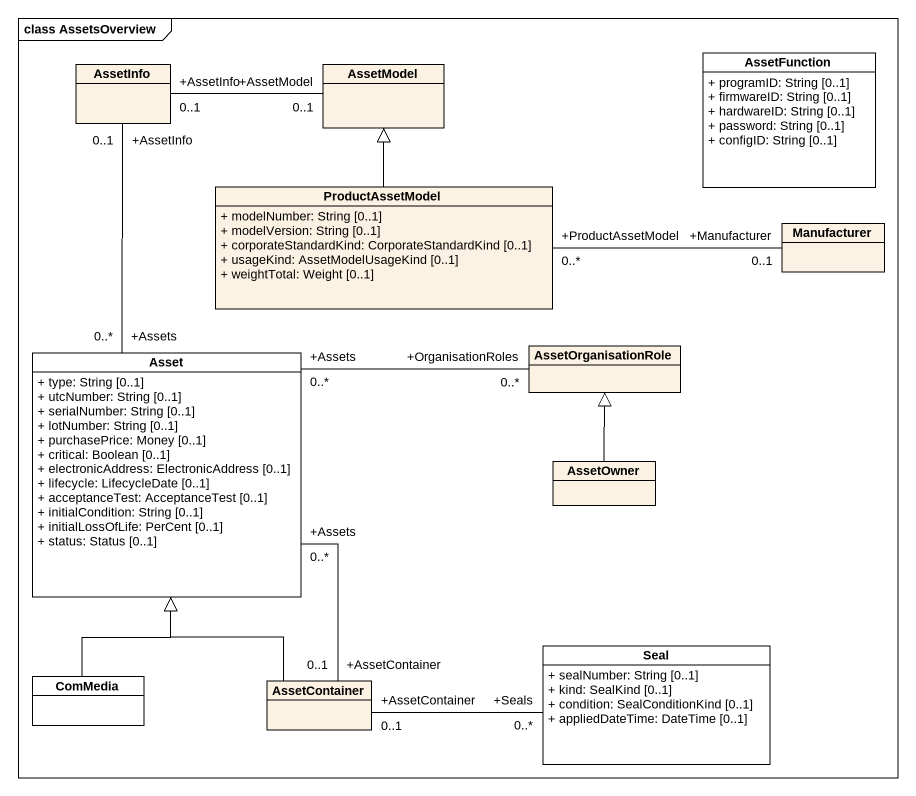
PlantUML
@startuml
mainframe class AssetsOverview
hide circle
hide empty members
skinparam classAttributeIconSize 0
class AssetInfo
class AssetModel
class AssetFunction #FFFFFF {
  + programID: String [0..1]
  + firmwareID: String [0..1]
  + hardwareID: String [0..1]
  + password: String [0..1]
  + configID: String [0..1]
}
class ProductAssetModel {
  + modelNumber: String [0..1]
  + modelVersion: String [0..1]
  + corporateStandardKind: CorporateStandardKind [0..1]
  + usageKind: AssetModelUsageKind [0..1]
  + weightTotal: Weight [0..1]
}
class Manufacturer
class Asset #FFFFFF {
  + type: String [0..1]
  + utcNumber: String [0..1]
  + serialNumber: String [0..1]
  + lotNumber: String [0..1]
  + purchasePrice: Money [0..1]
  + critical: Boolean [0..1]
  + electronicAddress: ElectronicAddress [0..1]
  + lifecycle: LifecycleDate [0..1]
  + acceptanceTest: AcceptanceTest [0..1]
  + initialCondition: String [0..1]
  + initialLossOfLife: PerCent [0..1]
  + status: Status [0..1]
}
class AssetOrganisationRole
class AssetOwner
class ComMedia #FFFFFF
class AssetContainer
class Seal #FFFFFF {
  + sealNumber: String [0..1]
  + kind: SealKind [0..1]
  + condition: SealConditionKind [0..1]
  + appliedDateTime: DateTime [0..1]
}
AssetModel "+AssetModel\n0..1" -left- "+AssetInfo\n0..1" AssetInfo
ProductAssetModel -up-|> AssetModel
ProductAssetModel "+ProductAssetModel\n0..*" -right- "+Manufacturer\n0..1" Manufacturer
Asset "+Assets\n0..*" -up- "+AssetInfo\n0..1" AssetInfo
Asset "+Assets\n0..*" -right- "+OrganisationRoles\n0..*" AssetOrganisationRole
Asset "+Assets\n0..*" -- "+AssetContainer\n0..1" AssetContainer
AssetOwner -up-|> AssetOrganisationRole
ComMedia -up-|> Asset
AssetContainer -up-|> Asset
AssetContainer "+AssetContainer\n0..1" -right- "+Seals\n0..*" Seal
@enduml
